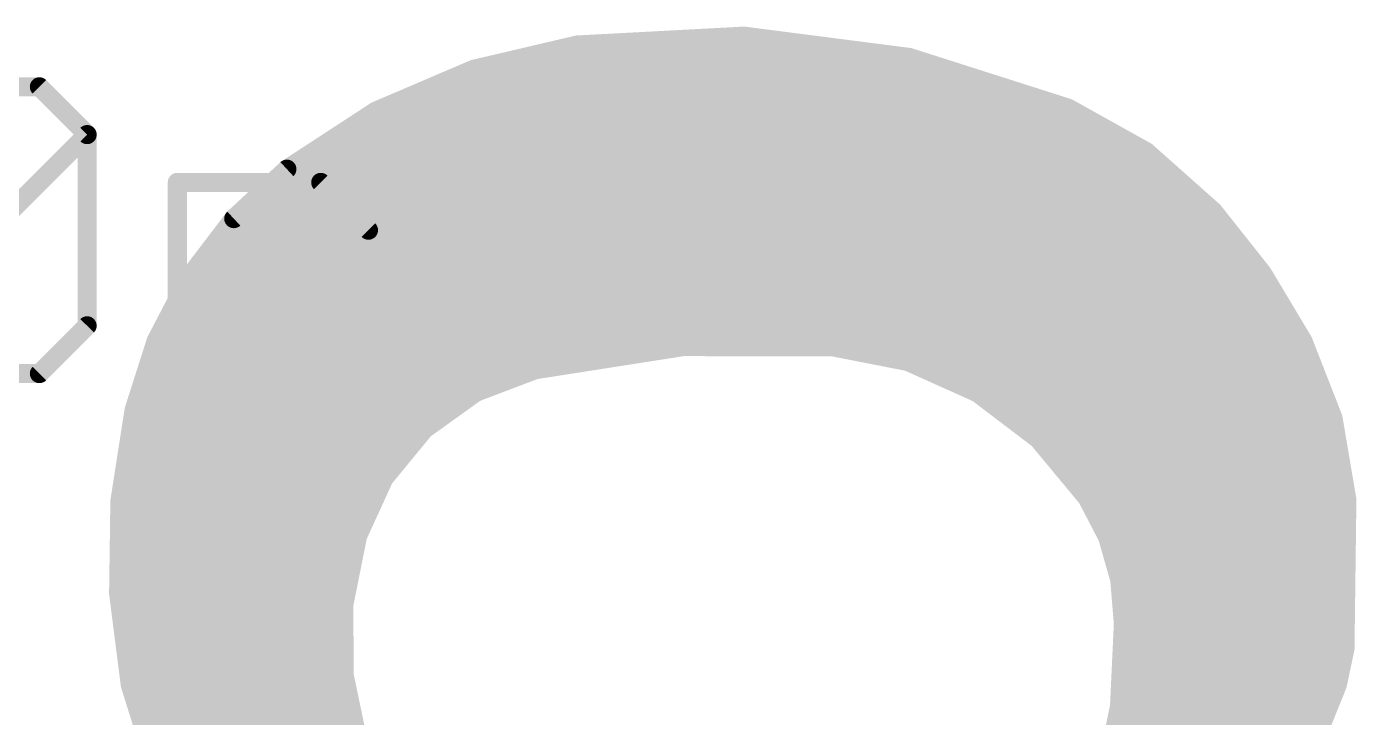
# Model space of a CAD drawing. Extents: x -1.8 to 15.6, y -0.3 to 28.3.
# Drawn here: x 12.181 to 13.95, y 11.112 to 12.031 of the extents above; entities that cross this region are included whole.
import ezdxf

# ---------------------------------------------------------------- set-up
doc = ezdxf.new("R2010")
doc.units = 0
doc.layers.add('22', color=53, linetype='CONTINUOUS')
doc.layers.add('27', color=253, linetype='CONTINUOUS')

msp = doc.modelspace()

# ---------------------------------------------------------------- linework, layer by layer
at = {"layer": '22', "const_width": 0.0254}
for points in [[(13.1349, 12.0184), (12.9134, 12.0066)], [(13.0559, 12.0142), (13.1676, 12.0142)], [(13.3549, 11.9901), (13.1349, 12.0184)], [(12.9134, 12.0066), (12.7757, 11.9743)], [(12.8374, 11.9888), (13.359, 11.9888)], [(13.5662, 11.9227), (13.3549, 11.9901)], [(12.7757, 11.9743), (12.6457, 11.9187)], [(12.7502, 11.9634), (13.4387, 11.9634)], [(12.6908, 11.938), (13.5183, 11.938)], [(12.6457, 11.9187), (12.5273, 11.8415)], [(12.6363, 11.9126), (13.5843, 11.9126)], [(13.6702, 11.8647), (13.5662, 11.9227)], [(12.5974, 11.8872), (13.6299, 11.8872)], [(12.5584, 11.8618), (13.6735, 11.8618)], [(13.7592, 11.7856), (13.6702, 11.8647)], [(12.5273, 11.8415), (12.4566, 11.7758)], [(12.5218, 11.8364), (13.7021, 11.8364)], [(12.4945, 11.811), (13.7306, 11.811)], [(12.4672, 11.7856), (13.7592, 11.7856)], [(13.8245, 11.7032), (13.7592, 11.7856)], [(12.4566, 11.7758), (12.3981, 11.6989)], [(12.4448, 11.7602), (13.7793, 11.7602)], [(12.4254, 11.7348), (13.7994, 11.7348)], [(12.3981, 11.6989), (12.3535, 11.6134)], [(12.4061, 11.7094), (13.8195, 11.7094)], [(13.8786, 11.6129), (13.8245, 11.7032)], [(12.3904, 11.684), (13.836, 11.684)], [(12.3771, 11.6586), (13.8512, 11.6586)], [(12.3639, 11.6332), (13.8664, 11.6332)], [(12.3535, 11.6134), (12.3241, 11.5214)], [(12.3518, 11.6078), (13.8806, 11.6078)], [(13.9186, 11.5105), (13.8786, 11.6129)], [(12.8575, 11.5748), (13.0544, 11.6056)], [(13.0544, 11.6056), (13.2537, 11.6052)], [(13.2537, 11.6052), (13.3533, 11.5857)], [(12.3436, 11.5824), (12.906, 11.5824)], [(12.7786, 11.5449), (12.8575, 11.5748)], [(13.3533, 11.5857), (13.4459, 11.5441)], [(13.3606, 11.5824), (13.8905, 11.5824)], [(12.3355, 11.557), (12.8105, 11.557)], [(13.4172, 11.557), (13.9004, 11.557)], [(12.71, 11.4957), (12.7786, 11.5449)], [(13.4459, 11.5441), (13.5267, 11.4827)], [(12.3241, 11.5214), (12.3052, 11.4002)], [(12.3273, 11.5316), (12.7601, 11.5316)], [(13.4624, 11.5316), (13.9104, 11.5316)], [(12.3217, 11.5062), (12.7247, 11.5062)], [(13.4958, 11.5062), (13.9193, 11.5062)], [(13.937, 11.402), (13.9186, 11.5105)], [(12.6564, 11.4305), (12.71, 11.4957)], [(12.3177, 11.4808), (12.6978, 11.4808)], [(13.5267, 11.4827), (13.5916, 11.4046)], [(13.5283, 11.4808), (13.9236, 11.4808)], [(12.3138, 11.4554), (12.6769, 11.4554)], [(13.5494, 11.4554), (13.9279, 11.4554)], [(12.6213, 11.3538), (12.6564, 11.4305)], [(12.3098, 11.43), (12.6562, 11.43)], [(13.5705, 11.43), (13.9322, 11.43)], [(12.3052, 11.4002), (12.3035, 11.2775)], [(12.3059, 11.4046), (12.6445, 11.4046)], [(13.5916, 11.4046), (13.6188, 11.3523)], [(13.5916, 11.4046), (13.9365, 11.4046)], [(13.9345, 11.2039), (13.937, 11.402)], [(12.3049, 11.3792), (12.6329, 11.3792)], [(13.6048, 11.3792), (13.9367, 11.3792)], [(12.3045, 11.3538), (12.6213, 11.3538)], [(12.6029, 11.262), (12.6213, 11.3538)], [(13.618, 11.3538), (13.9364, 11.3538)], [(13.6188, 11.3523), (13.635, 11.2957)], [(12.3042, 11.3284), (12.6162, 11.3284)], [(13.6256, 11.3284), (13.936, 11.3284)], [(12.3038, 11.303), (12.6111, 11.303)], [(13.6329, 11.303), (13.9357, 11.303)], [(13.635, 11.2957), (13.6398, 11.2369)], [(12.3035, 11.2776), (12.606, 11.2776)], [(12.3035, 11.2775), (12.319, 11.1557)], [(13.6365, 11.2776), (13.9354, 11.2776)], [(12.6035, 11.1684), (12.6029, 11.262)], [(12.3067, 11.2522), (12.6029, 11.2522)], [(13.6398, 11.2369), (13.6347, 11.1277)], [(13.6385, 11.2522), (13.9351, 11.2522)], [(12.3099, 11.2268), (12.6031, 11.2268)], [(13.6393, 11.2268), (13.9348, 11.2268)], [(12.3132, 11.2014), (12.6033, 11.2014)], [(13.6381, 11.2014), (13.9339, 11.2014)], [(13.9243, 11.1557), (13.9345, 11.2039)], [(12.3164, 11.176), (12.6034, 11.176)], [(12.6191, 11.0938), (12.6035, 11.1684)], [(13.6369, 11.176), (13.9286, 11.176)], [(12.319, 11.1557), (12.3454, 11.0713)], [(12.3206, 11.1506), (12.6072, 11.1506)], [(13.6357, 11.1506), (13.9222, 11.1506)], [(13.871, 11.0236), (13.9243, 11.1557)], [(12.3285, 11.1252), (12.6126, 11.1252)], [(13.6347, 11.1277), (13.6267, 11.088)], [(13.6342, 11.1252), (13.912, 11.1252)], [(12.3365, 11.0998), (12.6179, 11.0998)], [(13.6291, 11.0998), (13.9017, 11.0998)]]:
    msp.add_lwpolyline(points, dxfattribs=at)
at = {"layer": '22', "const_width": 0.0127}
for points in [[(13.0559, 12.0206, 1), (13.0559, 12.0079)], [(13.1357, 12.0247, 1), (13.1341, 12.0121)], [(13.1352, 12.0121, 1), (13.1345, 12.0247)], [(13.1676, 12.0079, 1), (13.1676, 12.0206)], [(12.913, 12.013, 1), (12.9137, 12.0003)], [(12.9148, 12.0004, 1), (12.9119, 12.0128)], [(12.8374, 11.9952, 1), (12.8374, 11.9825)], [(13.3568, 11.9962, 1), (13.3529, 11.9841)], [(13.3541, 11.9838, 1), (13.3557, 11.9964)], [(13.359, 11.9825, 1), (13.359, 11.9952)], [(12.7502, 11.9697, 1), (12.7502, 11.9571)], [(12.7743, 11.9805, 1), (12.7772, 11.9681)], [(12.7782, 11.9685, 1), (12.7732, 11.9802)], [(13.4387, 11.9571, 1), (13.4387, 11.9697)], [(12.6908, 11.9444, 1), (12.6908, 11.9317)], [(13.5183, 11.9317, 1), (13.5183, 11.9444)], [(12.6363, 11.919, 1), (12.6363, 11.9063)], [(12.6432, 11.9246, 1), (12.6482, 11.9129)], [(12.6492, 11.9134, 1), (12.6423, 11.924)], [(13.5693, 11.9283, 1), (13.5631, 11.9172)], [(13.5642, 11.9167, 1), (13.5681, 11.9288)], [(13.5843, 11.9063, 1), (13.5843, 11.919)], [(12.5974, 11.8935, 1), (12.5974, 11.8809)], [(13.6299, 11.8809, 1), (13.6299, 11.8935)], [(12.5584, 11.8681, 1), (12.5584, 11.8555)], [(13.6744, 11.8695, 1), (13.666, 11.86)], [(13.6671, 11.8592, 1), (13.6733, 11.8703)], [(13.6735, 11.8555, 1), (13.6735, 11.8681)], [(12.5238, 11.8468, 1), (12.5307, 11.8362)], [(12.5316, 11.8369, 1), (12.523, 11.8462)], [(12.5218, 11.8428, 1), (12.5218, 11.8301)], [(13.7021, 11.8301, 1), (13.7021, 11.8428)], [(12.4945, 11.8173, 1), (12.4945, 11.8047)], [(13.7306, 11.8047, 1), (13.7306, 11.8173)], [(12.4672, 11.7919, 1), (12.4672, 11.7793)], [(13.7642, 11.7896, 1), (13.7542, 11.7817)], [(13.755, 11.7809, 1), (13.7634, 11.7904)], [(13.7592, 11.7793, 1), (13.7592, 11.7919)], [(12.4523, 11.7804, 1), (12.461, 11.7711)], [(12.4617, 11.7719, 1), (12.4516, 11.7796)], [(12.4448, 11.7666, 1), (12.4448, 11.7539)], [(13.7793, 11.7539, 1), (13.7793, 11.7666)], [(12.4254, 11.7411, 1), (12.4254, 11.7285)], [(13.7994, 11.7285, 1), (13.7994, 11.7411)], [(12.3931, 11.7028, 1), (12.4032, 11.6951)], [(12.4038, 11.696, 1), (12.3925, 11.7019)], [(12.4061, 11.7157, 1), (12.4061, 11.7031)], [(13.8299, 11.7064, 1), (13.819, 11.6999)], [(13.8195, 11.7031, 1), (13.8195, 11.7157)], [(13.8195, 11.6992, 1), (13.8295, 11.7071)], [(12.3904, 11.6904, 1), (12.3904, 11.6777)], [(13.836, 11.6777, 1), (13.836, 11.6904)], [(12.3771, 11.6649, 1), (12.3771, 11.6523)], [(13.8512, 11.6523, 1), (13.8512, 11.6649)], [(12.3639, 11.6395, 1), (12.3639, 11.6269)], [(13.8664, 11.6269, 1), (13.8664, 11.6395)], [(12.3518, 11.6142, 1), (12.3518, 11.6015)], [(12.3479, 11.6163, 1), (12.3592, 11.6104)], [(12.3596, 11.6114, 1), (12.3475, 11.6153)], [(13.8845, 11.6152, 1), (13.8727, 11.6106)], [(13.8731, 11.6097, 1), (13.884, 11.6162)], [(13.8806, 11.6015, 1), (13.8806, 11.6142)], [(13.0544, 11.6119, 1), (13.0544, 11.5992)], [(13.0554, 11.5993, 1), (13.0534, 11.6118)], [(13.2549, 11.6115, 1), (13.2525, 11.599)], [(13.2537, 11.5989, 1), (13.2537, 11.6116)], [(12.3436, 11.5887, 1), (12.3436, 11.5761)], [(12.8565, 11.5811, 1), (12.8585, 11.5685)], [(12.8597, 11.5689, 1), (12.8552, 11.5808)], [(12.906, 11.5761, 1), (12.906, 11.5887)], [(13.3559, 11.5915, 1), (13.3507, 11.5799)], [(13.3521, 11.5794, 1), (13.3545, 11.5919)], [(13.3606, 11.5887, 1), (13.3606, 11.5761)], [(13.8905, 11.5761, 1), (13.8905, 11.5887)], [(12.3355, 11.5633, 1), (12.3355, 11.5507)], [(12.8105, 11.5507, 1), (12.8105, 11.5633)], [(13.4172, 11.5633, 1), (13.4172, 11.5507)], [(13.9004, 11.5507, 1), (13.9004, 11.5633)], [(12.7763, 11.5508, 1), (12.7808, 11.5389)], [(12.7823, 11.5397, 1), (12.7749, 11.55)], [(13.4497, 11.5492, 1), (13.4421, 11.5391)], [(13.4433, 11.5383, 1), (13.4485, 11.5499)], [(12.3304, 11.5204, 1), (12.3178, 11.5224)], [(12.3273, 11.538, 1), (12.3273, 11.5253)], [(12.7601, 11.5253, 1), (12.7601, 11.538)], [(13.4624, 11.538, 1), (13.4624, 11.5253)], [(13.9104, 11.5253, 1), (13.9104, 11.538)], [(12.3217, 11.5125, 1), (12.3217, 11.4999)], [(12.318, 11.5234, 1), (12.3301, 11.5195)], [(12.7247, 11.4999, 1), (12.7247, 11.5125)], [(13.4958, 11.5125, 1), (13.4958, 11.4999)], [(13.9249, 11.5115, 1), (13.9124, 11.5094)], [(13.9127, 11.5082, 1), (13.9245, 11.5128)], [(13.9193, 11.4999, 1), (13.9193, 11.5125)], [(12.7063, 11.5008, 1), (12.7137, 11.4905)], [(12.7149, 11.4916, 1), (12.7051, 11.4997)], [(12.3177, 11.4871, 1), (12.3177, 11.4745)], [(12.6978, 11.4745, 1), (12.6978, 11.4871)], [(13.5316, 11.4868, 1), (13.5218, 11.4787)], [(13.5283, 11.4871, 1), (13.5283, 11.4745)], [(13.5229, 11.4777, 1), (13.5306, 11.4878)], [(13.9236, 11.4745, 1), (13.9236, 11.4871)], [(12.3138, 11.4618, 1), (12.3138, 11.4491)], [(12.6769, 11.4491, 1), (12.6769, 11.4618)], [(13.5494, 11.4618, 1), (13.5494, 11.4491)], [(13.9279, 11.4491, 1), (13.9279, 11.4618)], [(12.6622, 11.4279, 1), (12.6506, 11.4332)], [(12.3098, 11.4363, 1), (12.3098, 11.4237)], [(12.6515, 11.4346, 1), (12.6613, 11.4265)], [(12.6562, 11.4237, 1), (12.6562, 11.4363)], [(13.5705, 11.4363, 1), (13.5705, 11.4237)], [(13.9322, 11.4237, 1), (13.9322, 11.4363)], [(12.3115, 11.4001, 1), (12.2988, 11.4003)], [(12.3059, 11.4109, 1), (12.3059, 11.3983)], [(12.6445, 11.3983, 1), (12.6445, 11.4109)], [(13.5972, 11.4075, 1), (13.5859, 11.4017)], [(13.5916, 11.4109, 1), (13.5916, 11.3983)], [(13.5867, 11.4006, 1), (13.5965, 11.4087)], [(13.9433, 11.4019, 1), (13.9306, 11.4021)], [(13.9307, 11.401, 1), (13.9432, 11.4031)], [(13.9365, 11.3983, 1), (13.9365, 11.4109)], [(12.3049, 11.3856, 1), (12.3049, 11.3729)], [(12.2989, 11.4011, 1), (12.3114, 11.3992)], [(12.6329, 11.3729, 1), (12.6329, 11.3856)], [(13.6048, 11.3856, 1), (13.6048, 11.3729)], [(13.9367, 11.3729, 1), (13.9367, 11.3856)], [(12.3045, 11.3601, 1), (12.3045, 11.3475)], [(12.6155, 11.3565, 1), (12.6271, 11.3512)], [(12.6275, 11.3526, 1), (12.6151, 11.3551)], [(12.6213, 11.3475, 1), (12.6213, 11.3601)], [(13.618, 11.3601, 1), (13.618, 11.3475)], [(13.6249, 11.3541, 1), (13.6127, 11.3506)], [(13.6131, 11.3494, 1), (13.6244, 11.3552)], [(13.9364, 11.3475, 1), (13.9364, 11.3601)], [(12.3042, 11.3347, 1), (12.3042, 11.3221)], [(12.6162, 11.3221, 1), (12.6162, 11.3347)], [(13.6256, 11.3347, 1), (13.6256, 11.3221)], [(13.936, 11.3221, 1), (13.936, 11.3347)], [(12.3038, 11.3094, 1), (12.3038, 11.2967)], [(12.6111, 11.2967, 1), (12.6111, 11.3094)], [(13.6329, 11.3094, 1), (13.6329, 11.2967)], [(13.6414, 11.2962, 1), (13.6287, 11.2952)], [(13.6289, 11.2939, 1), (13.6411, 11.2974)], [(13.9357, 11.2967, 1), (13.9357, 11.3094)], [(12.2971, 11.2775, 1), (12.3098, 11.2774)], [(12.3035, 11.284, 1), (12.3035, 11.2713)], [(12.3098, 11.2783, 1), (12.2972, 11.2767)], [(12.606, 11.2713, 1), (12.606, 11.284)], [(13.6365, 11.284, 1), (13.6365, 11.2713)], [(13.9354, 11.2713, 1), (13.9354, 11.284)], [(12.6092, 11.2621, 1), (12.5965, 11.262)], [(12.5967, 11.2633, 1), (12.6091, 11.2608)], [(12.3067, 11.2585, 1), (12.3067, 11.2459)], [(12.6029, 11.2459, 1), (12.6029, 11.2585)], [(13.6385, 11.2585, 1), (13.6385, 11.2459)], [(13.6461, 11.2366, 1), (13.6334, 11.2372)], [(13.9351, 11.2459, 1), (13.9351, 11.2585)], [(12.3099, 11.2332, 1), (12.3099, 11.2205)], [(12.6031, 11.2205, 1), (12.6031, 11.2332)], [(13.6393, 11.2332, 1), (13.6393, 11.2205)], [(13.6334, 11.2364, 1), (13.6461, 11.2374)], [(13.9348, 11.2205, 1), (13.9348, 11.2332)], [(12.3132, 11.2078, 1), (12.3132, 11.1951)], [(12.6033, 11.1951, 1), (12.6033, 11.2078)], [(13.6381, 11.2078, 1), (13.6381, 11.1951)], [(13.9407, 11.2026, 1), (13.9283, 11.2052)], [(13.9339, 11.1951, 1), (13.9339, 11.2078)], [(13.9281, 11.204, 1), (13.9408, 11.2038)], [(12.3164, 11.1823, 1), (12.3164, 11.1697)], [(12.6097, 11.1697, 1), (12.5973, 11.1671)], [(12.6034, 11.1697, 1), (12.6034, 11.1823)], [(13.6369, 11.1823, 1), (13.6369, 11.1697)], [(13.9286, 11.1697, 1), (13.9286, 11.1823)], [(12.325, 11.1576, 1), (12.3129, 11.1538)], [(12.3127, 11.1549, 1), (12.3253, 11.1565)], [(12.3206, 11.157, 1), (12.3206, 11.1443)], [(12.5971, 11.1684, 1), (12.6098, 11.1685)], [(12.6072, 11.1443, 1), (12.6072, 11.157)], [(13.6357, 11.157, 1), (13.6357, 11.1443)], [(13.9181, 11.157, 1), (13.9305, 11.1544)], [(13.9302, 11.1533, 1), (13.9184, 11.1581)], [(13.9222, 11.1443, 1), (13.9222, 11.157)], [(12.3285, 11.1316, 1), (12.3285, 11.1189)], [(12.6126, 11.1189, 1), (12.6126, 11.1316)], [(13.6342, 11.1316, 1), (13.6342, 11.1189)], [(13.6283, 11.128, 1), (13.641, 11.1274)], [(13.6409, 11.1265, 1), (13.6285, 11.129)], [(13.912, 11.1189, 1), (13.912, 11.1316)]]:
    msp.add_lwpolyline(points, format="xyb", dxfattribs=at)
at = {"layer": '27', "const_width": 0.0254}
for points in [[(12.071, 11.951), (12.1981, 11.951)], [(12.1981, 11.951), (12.2616, 11.8875)], [(12.7558, 11.5697), (12.7558, 11.951)], [(12.7558, 11.951), (13.01, 11.951)], [(12.0074, 11.6333), (12.2616, 11.8875)], [(12.2616, 11.8875), (12.2616, 11.6333)], [(12.3816, 11.5697), (12.3816, 11.8239)], [(12.3816, 11.8239), (12.5723, 11.8239)], [(12.5723, 11.8239), (12.6358, 11.7604)], [(12.6358, 11.7604), (12.6358, 11.5697)], [(12.7558, 11.7604), (12.8829, 11.7604)], [(12.2616, 11.6333), (12.1981, 11.5697)], [(12.1981, 11.5697), (12.071, 11.5697)]]:
    msp.add_lwpolyline(points, dxfattribs=at)
at = {"layer": '27', "const_width": 0.0127}
for points in [[(12.2026, 11.9555, 1), (12.1936, 11.9465)], [(12.1981, 11.9447, 1), (12.1981, 11.9574)], [(12.7622, 11.951, 1), (12.7495, 11.951)], [(12.7558, 11.9574, 1), (12.7558, 11.9447)], [(13.01, 11.9447, 1), (13.01, 11.9574)], [(12.268, 11.8875, 1), (12.2553, 11.8875)], [(12.2661, 11.883, 1), (12.2571, 11.892)], [(12.2571, 11.883, 1), (12.2661, 11.892)], [(12.388, 11.8239, 1), (12.3753, 11.8239)], [(12.3816, 11.8303, 1), (12.3816, 11.8176)], [(12.5768, 11.8284, 1), (12.5678, 11.8194)], [(12.5723, 11.8176, 1), (12.5723, 11.8303)], [(12.6422, 11.7604, 1), (12.6295, 11.7604)], [(12.6313, 11.7559, 1), (12.6403, 11.7649)], [(12.7558, 11.7667, 1), (12.7558, 11.754)], [(12.8829, 11.754, 1), (12.8829, 11.7667)], [(12.2553, 11.6333, 1), (12.268, 11.6333)], [(12.2661, 11.6288, 1), (12.2571, 11.6377)], [(12.1936, 11.5742, 1), (12.2026, 11.5652)], [(12.1981, 11.5634, 1), (12.1981, 11.5761)], [(12.3753, 11.5697, 1), (12.388, 11.5697)], [(12.6295, 11.5697, 1), (12.6422, 11.5697)], [(12.7495, 11.5697, 1), (12.7622, 11.5697)]]:
    msp.add_lwpolyline(points, format="xyb", dxfattribs=at)

doc.saveas('drawing.dxf')
